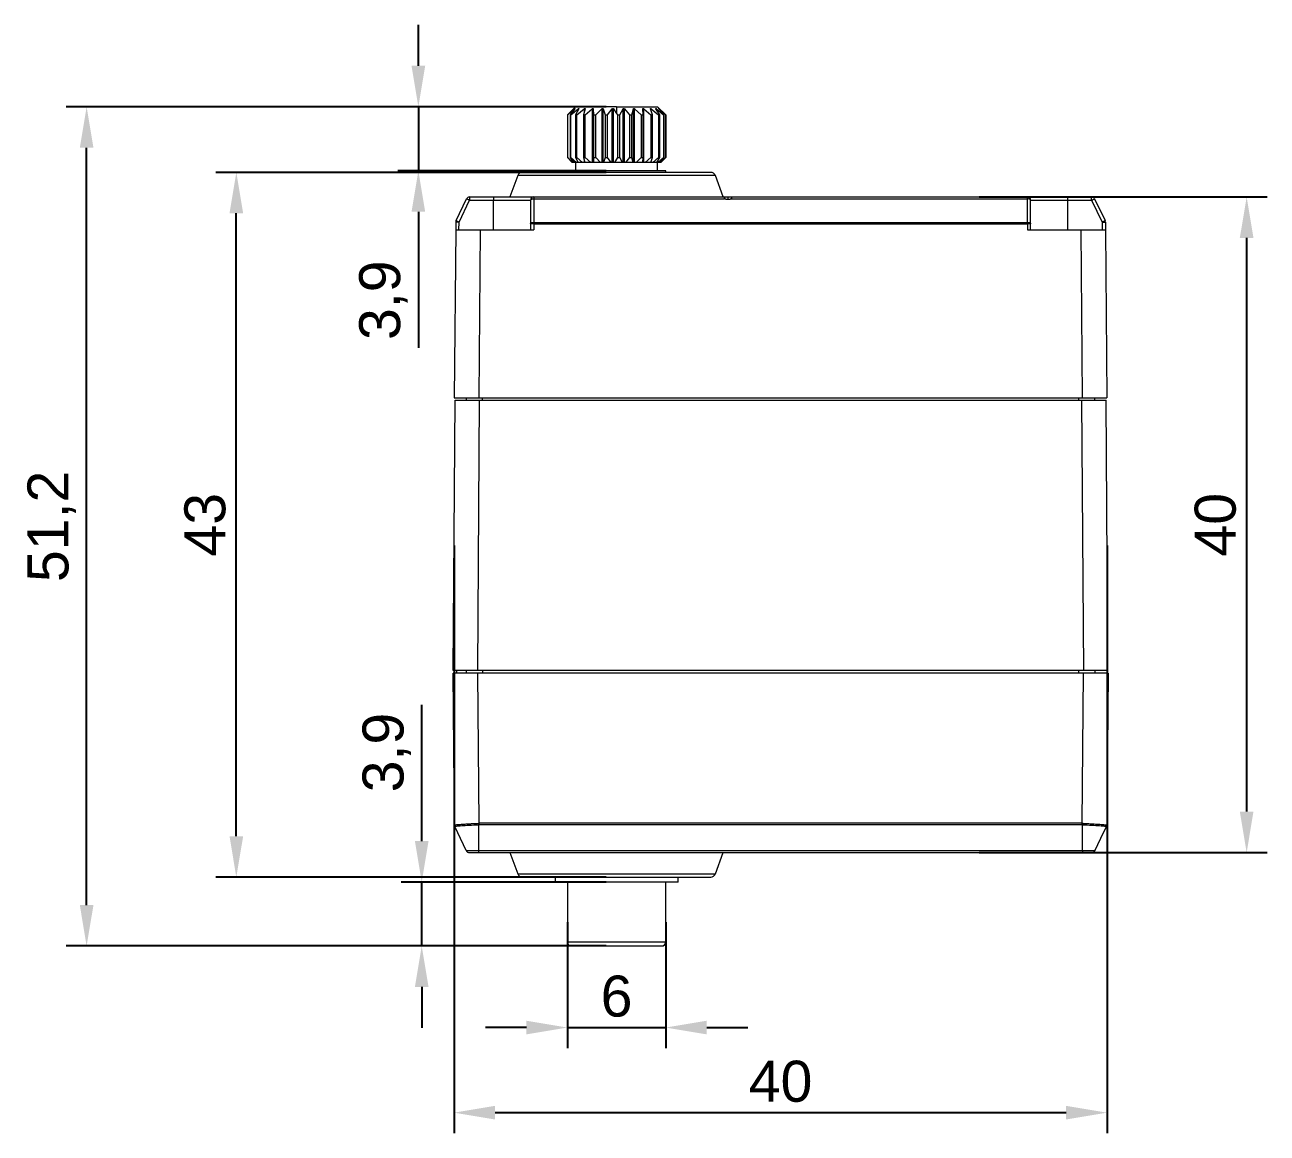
# Model space of a CAD drawing. Header units: millimetres. Extents: x 5 to 273, y 9 to 172.
# Drawn here: x 4.8 to 80.6, y 104.4 to 172 of the extents above; entities that cross this region are included whole.
import ezdxf

# ---------------------------------------------------------------- set-up
doc = ezdxf.new("R2010")
doc.units = ezdxf.units.MM
doc.layers.add('Dimensioning', color=10, linetype='Continuous')
doc.styles.get("Standard").update_dxf_attribs({"font": 'arial.ttf'})
doc.dimstyles.new('ISO-25', dxfattribs={"dimtxt": 2.5, "dimasz": 2.5, "dimexe": 1.25, "dimexo": 0.625, "dimtad": 1, "dimtxsty": 'Standard', "dimcen": 2.5, "dimadec": 0, "dimazin": 0, "dimtfac": 1, "dimtmove": 0, "dimatfit": 3, "dimfxl": 1, "dimarcsym": 0})

# ---------------------------------------------------------------- blocks, each defined once
blk = doc.blocks.new('1')
at = {"color": 7, "linetype": 'Continuous', "lineweight": 15}
for p, q in [((38.275, 166.902), (37.926, 166.545)), ((37.941, 166.545), (38.356, 166.924)), ((38.374, 166.924), (38.08, 166.545)), ((38.13, 166.545), (38.575, 166.924)), ((38.417, 167.045), (38.275, 166.903)), ((38.356, 166.924), (38.356, 166.9)), ((38.613, 166.924), (38.413, 166.545)), ((40.917, 167.045), (38.417, 167.045)), ((38.495, 166.545), (38.942, 166.924)), ((38.575, 166.924), (38.575, 166.853)), ((38.996, 166.924), (38.903, 166.545)), ((38.942, 166.924), (38.942, 166.704)), ((39.011, 166.545), (39.433, 166.924)), ((39.433, 166.924), (39.433, 163.645)), ((39.5, 166.924), (39.519, 166.545)), ((39.5, 166.924), (39.5, 163.645)), ((39.647, 166.545), (40.016, 166.924)), ((40.016, 166.924), (40.016, 163.645)), ((40.093, 166.924), (40.223, 166.545)), ((40.093, 163.645), (40.093, 166.924)), ((40.363, 166.545), (40.657, 166.924)), ((40.657, 163.645), (40.657, 166.924)), ((40.738, 163.645), (40.738, 166.924)), ((40.738, 166.924), (40.917, 166.634)), ((40.917, 167.045), (40.917, 166.634)), ((40.917, 167.045), (43.417, 167.045)), ((41.114, 166.545), (41.314, 166.924)), ((41.314, 163.645), (41.314, 166.924)), ((41.393, 166.924), (41.715, 166.545)), ((41.393, 163.645), (41.393, 166.924)), ((41.852, 166.545), (41.945, 166.924)), ((41.945, 163.645), (41.945, 166.924)), ((42.019, 166.924), (42.409, 166.545)), ((42.019, 163.645), (42.019, 166.924)), ((42.531, 166.545), (42.513, 166.924)), ((42.576, 166.924), (43.009, 166.545)), ((42.576, 163.645), (42.576, 166.924)), ((43.109, 166.545), (42.979, 166.924)), ((43.028, 166.924), (43.478, 166.545)), ((43.028, 166.781), (43.028, 166.924)), ((43.55, 166.545), (43.317, 166.924)), ((43.348, 166.924), (43.786, 166.545)), ((43.348, 166.873), (43.348, 166.924)), ((43.917, 166.545), (43.417, 167.045)), ((43.824, 166.545), (43.503, 166.924)), ((43.515, 166.924), (43.913, 166.545)), ((43.515, 166.91), (43.515, 166.924)), ((37.926, 166.545), (37.941, 166.545)), ((37.926, 166.545), (37.926, 163.945)), ((37.941, 163.945), (37.941, 166.545)), ((38.08, 166.545), (38.13, 166.545)), ((38.08, 166.545), (38.08, 163.945)), ((38.13, 163.945), (38.13, 166.545)), ((38.413, 166.545), (38.495, 166.545)), ((38.413, 166.545), (38.413, 163.945)), ((38.495, 163.945), (38.495, 166.545)), ((38.903, 166.545), (39.011, 166.545)), ((38.903, 166.545), (38.903, 163.945)), ((39.011, 163.945), (39.011, 166.545)), ((39.519, 166.545), (39.647, 166.545)), ((39.519, 166.545), (39.519, 163.945)), ((39.647, 163.945), (39.647, 166.545)), ((40.223, 166.545), (40.363, 166.545)), ((40.223, 166.545), (40.223, 163.945)), ((40.363, 163.945), (40.363, 166.545)), ((40.917, 166.634), (40.971, 166.545)), ((40.971, 166.545), (40.971, 163.945)), ((40.971, 166.545), (41.114, 166.545)), ((41.114, 163.945), (41.114, 166.545)), ((41.715, 166.545), (41.852, 166.545)), ((41.715, 166.545), (41.715, 163.945)), ((41.852, 163.945), (41.852, 166.545)), ((42.409, 166.545), (42.531, 166.545)), ((42.409, 166.545), (42.409, 163.945)), ((42.531, 163.945), (42.531, 166.545)), ((43.009, 166.545), (43.109, 166.545)), ((43.009, 166.545), (43.009, 163.945)), ((43.109, 163.945), (43.109, 166.545)), ((43.478, 166.545), (43.55, 166.545)), ((43.478, 166.545), (43.478, 163.945)), ((43.55, 163.945), (43.55, 166.545)), ((43.786, 166.545), (43.824, 166.545)), ((43.786, 166.545), (43.786, 163.945)), ((43.824, 163.945), (43.824, 166.545)), ((43.913, 166.545), (43.916, 166.545)), ((43.913, 166.545), (43.913, 163.945)), ((43.916, 163.945), (43.916, 166.545)), ((37.926, 163.945), (38.217, 163.645)), ((37.926, 163.945), (37.941, 163.945)), ((38.267, 163.645), (37.941, 163.945)), ((38.08, 163.945), (38.312, 163.645)), ((38.08, 163.945), (38.13, 163.945)), ((38.48, 163.645), (38.13, 163.945)), ((38.267, 163.645), (38.217, 163.645)), ((38.312, 163.645), (38.267, 163.645)), ((38.48, 163.645), (38.312, 163.645)), ((38.413, 163.945), (38.57, 163.645)), ((38.413, 163.945), (38.495, 163.945)), ((38.417, 163.645), (38.417, 163.145)), ((38.57, 163.645), (38.48, 163.645)), ((38.846, 163.645), (38.495, 163.945)), ((38.846, 163.645), (38.57, 163.645)), ((38.942, 163.645), (38.846, 163.645)), ((38.903, 163.945), (39.011, 163.945)), ((38.903, 163.945), (38.976, 163.645)), ((38.942, 163.784), (38.942, 163.645)), ((38.976, 163.645), (38.942, 163.645)), ((39.343, 163.645), (38.976, 163.645)), ((39.343, 163.645), (39.011, 163.945)), ((39.433, 163.645), (39.343, 163.645)), ((39.5, 163.645), (39.433, 163.645)), ((39.504, 163.645), (39.5, 163.645)), ((39.519, 163.945), (39.504, 163.645)), ((39.938, 163.645), (39.504, 163.645)), ((39.938, 163.645), (39.647, 163.945)), ((40.016, 163.645), (39.938, 163.645)), ((40.093, 163.645), (40.016, 163.645)), ((40.121, 163.645), (40.093, 163.645)), ((40.223, 163.945), (40.121, 163.645)), ((40.594, 163.645), (40.121, 163.645)), ((40.223, 163.945), (40.363, 163.945)), ((40.594, 163.645), (40.363, 163.945)), ((40.657, 163.645), (40.594, 163.645)), ((40.738, 163.645), (40.657, 163.645)), ((40.787, 163.645), (40.738, 163.645)), ((40.971, 163.945), (40.787, 163.645)), ((41.271, 163.645), (40.787, 163.645)), ((40.971, 163.945), (41.114, 163.945)), ((41.271, 163.645), (41.114, 163.945)), ((41.314, 163.645), (41.271, 163.645)), ((41.393, 163.645), (41.314, 163.645)), ((41.462, 163.645), (41.393, 163.645)), ((41.715, 163.945), (41.462, 163.645)), ((41.925, 163.645), (41.462, 163.645)), ((41.715, 163.945), (41.852, 163.945)), ((41.925, 163.645), (41.852, 163.945)), ((41.945, 163.645), (41.925, 163.645)), ((42.019, 163.645), (41.945, 163.645)), ((42.102, 163.645), (42.019, 163.645)), ((42.409, 163.945), (42.102, 163.645)), ((42.517, 163.645), (42.102, 163.645)), ((42.409, 163.945), (42.531, 163.945)), ((42.517, 163.645), (42.531, 163.945)), ((42.576, 163.645), (42.517, 163.645)), ((42.668, 163.645), (42.576, 163.645)), ((43.009, 163.945), (42.668, 163.645)), ((43.007, 163.645), (42.668, 163.645)), ((43.007, 163.645), (43.109, 163.945)), ((43.027, 163.645), (43.007, 163.645)), ((43.009, 163.945), (43.109, 163.945)), ((43.028, 163.645), (43.027, 163.645)), ((43.028, 163.645), (43.028, 163.707)), ((43.124, 163.645), (43.028, 163.645)), ((43.478, 163.945), (43.124, 163.645)), ((43.366, 163.645), (43.124, 163.645)), ((43.366, 163.645), (43.55, 163.945)), ((43.441, 163.645), (43.366, 163.645)), ((43.417, 163.145), (43.417, 163.645)), ((43.786, 163.945), (43.441, 163.645)), ((43.572, 163.645), (43.441, 163.645)), ((43.478, 163.945), (43.55, 163.945)), ((43.572, 163.645), (43.824, 163.945)), ((43.6, 163.645), (43.572, 163.645)), ((43.913, 163.945), (43.6, 163.645)), ((43.617, 163.645), (43.6, 163.645)), ((43.617, 163.645), (43.917, 163.945)), ((43.786, 163.945), (43.824, 163.945)), ((43.913, 163.945), (43.916, 163.945)), ((46.66, 163.045), (35.173, 163.045)), ((37.917, 163.145), (37.917, 163.045)), ((43.917, 163.145), (37.917, 163.145)), ((43.917, 163.045), (43.917, 163.145)), ((34.891, 162.847), (34.417, 161.545)), ((40.917, 162.847), (34.891, 162.847)), ((46.942, 162.847), (40.917, 162.847)), ((47.417, 161.545), (46.942, 162.847)), ((31.13, 160.097), (31.769, 161.431)), ((31.95, 161.545), (33.417, 161.545)), ((31.95, 161.545), (31.95, 161.345)), ((33.417, 161.545), (33.417, 161.345)), ((35.867, 161.545), (35.867, 161.431)), ((35.867, 161.545), (47.503, 161.545)), ((35.867, 161.431), (35.867, 159.991)), ((35.867, 161.431), (47.503, 161.431)), ((47.499, 161.545), (47.717, 161.545)), ((47.53, 161.42), (47.503, 161.545)), ((47.717, 161.545), (47.934, 161.545)), ((47.717, 161.387), (47.717, 161.545)), ((47.93, 161.545), (47.903, 161.42)), ((47.93, 161.545), (65.967, 161.545)), ((47.93, 161.431), (65.967, 161.431)), ((65.967, 161.431), (65.967, 161.545)), ((65.967, 159.991), (65.967, 161.431)), ((68.417, 161.545), (69.883, 161.545)), ((68.417, 161.545), (68.417, 161.345)), ((69.883, 161.345), (69.883, 161.545)), ((70.064, 161.431), (70.703, 160.097)), ((31.31, 160.011), (31.95, 161.345)), ((31.95, 161.345), (33.417, 161.345)), ((33.417, 161.345), (35.667, 161.345)), ((33.417, 159.545), (33.417, 161.345)), ((35.667, 161.345), (35.667, 159.905)), ((66.167, 159.905), (66.167, 161.345)), ((66.167, 161.345), (68.417, 161.345)), ((68.417, 161.345), (68.417, 159.545)), ((68.417, 161.345), (69.883, 161.345)), ((69.883, 161.345), (70.523, 160.011)), ((31.11, 160.013), (31.106, 159.545)), ((31.306, 159.545), (31.31, 160.011)), ((35.667, 159.905), (35.667, 159.545)), ((35.867, 159.991), (35.867, 159.906)), ((35.867, 159.991), (65.967, 159.991)), ((35.867, 159.906), (35.867, 159.545)), ((35.867, 159.906), (65.967, 159.906)), ((65.967, 159.906), (65.967, 159.991)), ((65.967, 159.906), (65.967, 159.545)), ((66.167, 159.545), (66.167, 159.905)), ((70.523, 160.011), (70.527, 159.545)), ((70.723, 160.013), (70.727, 159.545)), ((31.106, 159.545), (31.017, 149.295)), ((31.106, 159.545), (32.606, 159.545)), ((32.606, 159.545), (32.517, 149.295)), ((32.606, 159.545), (35.867, 159.545)), ((65.967, 159.545), (69.227, 159.545)), ((69.227, 159.545), (69.316, 149.295)), ((69.227, 159.545), (70.727, 159.545)), ((70.727, 159.545), (70.816, 149.295)), ((31.017, 149.295), (32.517, 149.295)), ((31.747, 149.295), (31.747, 149.145)), ((32.517, 149.295), (69.316, 149.295)), ((32.747, 149.145), (32.747, 149.295)), ((69.087, 149.295), (69.087, 149.145)), ((69.316, 149.295), (70.816, 149.295)), ((70.087, 149.145), (70.087, 149.295)), ((30.951, 132.645), (31.067, 149.145)), ((31.067, 149.145), (32.566, 149.145)), ((32.451, 132.645), (32.566, 149.145)), ((32.566, 149.145), (69.267, 149.145)), ((69.267, 149.145), (70.767, 149.145)), ((69.267, 149.145), (69.382, 132.645)), ((70.882, 132.645), (70.767, 149.145)), ((32.451, 132.645), (30.951, 132.645)), ((31.154, 132.645), (31.154, 132.494)), ((31.747, 132.645), (31.747, 132.494)), ((69.382, 132.645), (32.451, 132.645)), ((32.747, 132.645), (32.747, 132.495)), ((69.087, 132.645), (69.087, 132.495)), ((70.882, 132.645), (69.382, 132.645)), ((70.087, 132.645), (70.087, 132.494)), ((31.028, 123.225), (30.947, 132.495)), ((32.447, 132.495), (32.527, 123.332)), ((69.386, 132.495), (32.447, 132.495)), ((69.306, 123.332), (69.386, 132.495)), ((70.886, 132.495), (70.805, 123.225)), ((31.032, 123.187), (31.028, 123.225)), ((31.028, 123.225), (31.028, 123.225)), ((31.029, 123.204), (31.03, 123.197)), ((31.029, 123.203), (31.03, 123.195)), ((31.033, 123.182), (31.048, 123.14)), ((31.033, 123.182), (31.048, 123.14)), ((31.237, 122.745), (31.048, 123.141)), ((31.754, 121.668), (31.237, 122.745)), ((32.527, 123.247), (32.498, 123.246)), ((32.498, 123.246), (32.498, 122.745)), ((32.498, 122.745), (32.498, 121.668)), ((69.306, 123.332), (32.527, 123.332)), ((69.306, 123.247), (32.527, 123.247)), ((69.306, 123.247), (69.306, 123.332)), ((69.335, 123.246), (69.306, 123.247)), ((69.335, 122.745), (69.335, 123.246)), ((69.335, 121.668), (69.335, 122.745)), ((70.596, 122.745), (70.079, 121.668)), ((70.785, 123.141), (70.596, 122.745)), ((70.785, 123.14), (70.8, 123.182)), ((70.785, 123.14), (70.8, 123.182)), ((70.796, 123.168), (70.798, 123.176)), ((70.802, 123.201), (70.8, 123.182)), ((70.801, 123.19), (70.804, 123.203)), ((70.803, 123.195), (70.804, 123.203)), ((70.805, 123.225), (70.805, 123.225)), ((31.758, 121.658), (31.754, 121.668)), ((32.498, 121.668), (32.498, 121.658)), ((69.335, 121.658), (32.498, 121.658)), ((32.498, 121.545), (69.336, 121.545)), ((34.417, 121.545), (34.891, 120.242)), ((46.942, 120.242), (47.417, 121.545)), ((69.335, 121.658), (69.335, 121.668)), ((70.079, 121.668), (70.075, 121.658)), ((34.891, 120.242), (46.942, 120.242)), ((37.167, 120.048), (37.167, 119.742)), ((37.917, 119.748), (37.917, 116.095)), ((43.917, 116.095), (43.917, 119.748)), ((44.667, 119.742), (44.667, 120.048)), ((37.917, 116.095), (40.917, 116.095)), ((40.917, 116.095), (43.917, 116.095))]:
    blk.add_line(p, q, dxfattribs=at)
at = {"color": 7, "linetype": 'Continuous', "lineweight": 15, "flags": 128}
for points in [[(39.519, 163.945), (39.535, 163.945), (39.551, 163.945), (39.567, 163.945), (39.583, 163.945), (39.599, 163.945), (39.615, 163.945), (39.631, 163.945), (39.647, 163.945)], [(31.95, 161.345), (31.915, 161.361), (31.881, 161.378), (31.85, 161.393), (31.822, 161.406), (31.8, 161.416), (31.783, 161.424), (31.773, 161.429), (31.769, 161.431)], [(35.667, 161.345), (35.67, 161.361), (35.682, 161.378), (35.7, 161.393), (35.725, 161.406), (35.755, 161.416), (35.79, 161.424), (35.827, 161.429), (35.867, 161.431)], [(66.167, 161.345), (66.163, 161.361), (66.151, 161.378), (66.133, 161.393), (66.108, 161.406), (66.078, 161.416), (66.043, 161.424), (66.006, 161.429), (65.967, 161.431)], [(69.883, 161.345), (69.918, 161.361), (69.952, 161.378), (69.983, 161.393), (70.011, 161.406), (70.033, 161.416), (70.05, 161.424), (70.06, 161.429), (70.064, 161.431)], [(31.31, 160.011), (31.271, 160.011), (31.234, 160.012), (31.199, 160.012), (31.169, 160.012), (31.144, 160.012), (31.126, 160.013), (31.114, 160.013), (31.11, 160.013)], [(31.13, 160.097), (31.134, 160.096), (31.144, 160.091), (31.161, 160.083), (31.183, 160.072), (31.21, 160.059), (31.241, 160.044), (31.275, 160.028), (31.31, 160.011)], [(35.667, 159.905), (35.67, 159.922), (35.682, 159.938), (35.7, 159.953), (35.725, 159.966), (35.755, 159.977), (35.79, 159.985), (35.827, 159.989), (35.867, 159.991)], [(65.967, 159.991), (66.006, 159.989), (66.043, 159.985), (66.078, 159.977), (66.108, 159.966), (66.133, 159.953), (66.151, 159.938), (66.163, 159.922), (66.167, 159.905)], [(70.523, 160.011), (70.558, 160.028), (70.592, 160.044), (70.623, 160.059), (70.65, 160.072), (70.672, 160.083), (70.689, 160.091), (70.699, 160.096), (70.703, 160.097)], [(70.523, 160.011), (70.562, 160.011), (70.599, 160.012), (70.634, 160.012), (70.664, 160.012), (70.689, 160.012), (70.707, 160.013), (70.719, 160.013), (70.723, 160.013)]]:
    blk.add_lwpolyline(points, dxfattribs=at)
at = {"color": 7, "linetype": 'Continuous', "lineweight": 15}
for centre, radius, start, end in [((35.173, 162.745), 0.3, 90, 160), ((46.66, 162.745), 0.3, 20, 90), ((31.95, 161.345), 0.2, 90, 154.39006), ((35.867, 161.345), 0.2, 90, 180), ((65.967, 161.345), 0.2, 0.00001, 90), ((69.883, 161.345), 0.2, 25.60994, 90), ((31.31, 160.011), 0.2, 154.39006, 179.5), ((35.817, 154.174), 5.732, 89.50092, 91.5001), ((66.016, 154.164), 5.743, 88.50222, 90.49783), ((70.523, 160.011), 0.2, 0.5, 25.60994), ((35.173, 120.345), 0.3, 200, 269.99981), ((46.66, 120.345), 0.3, 270.00038, 340), ((38.167, 116.095), 0.25, 180, 270), ((43.667, 116.095), 0.25, 270, 360)]:
    blk.add_arc(centre, radius, start, end, dxfattribs=at)
for points, knots in [([(38.356, 166.924), (38.361, 166.928), (38.369, 166.935), (38.379, 166.942), (38.385, 166.945), (38.387, 166.944), (38.386, 166.941), (38.382, 166.934), (38.377, 166.927), (38.374, 166.924)], [0, 0, 0, 0, 0.1972784, 0.3392016, 0.4584743, 0.5780821, 0.691201, 0.8480469, 1, 1, 1, 1]), ([(38.575, 166.924), (38.581, 166.928), (38.59, 166.935), (38.602, 166.942), (38.611, 166.945), (38.616, 166.944), (38.619, 166.941), (38.618, 166.934), (38.614, 166.927), (38.613, 166.924)], [0, 0, 0, 0, 0.197277, 0.3392, 0.458476, 0.578083, 0.691201, 0.848047, 1, 1, 1, 1]), ([(38.942, 166.924), (38.944, 166.925), (38.95, 166.93), (38.961, 166.938), (38.975, 166.943), (38.985, 166.945), (38.992, 166.943), (38.997, 166.938), (38.998, 166.931), (38.996, 166.926), (38.996, 166.924)], [0, 0, 0, 0, 0.063537, 0.238581, 0.373248, 0.508838, 0.624886, 0.740851, 0.915555, 1, 1, 1, 1]), ([(39.433, 166.924), (39.438, 166.928), (39.447, 166.935), (39.463, 166.942), (39.475, 166.945), (39.486, 166.944), (39.494, 166.94), (39.499, 166.933), (39.5, 166.926), (39.5, 166.924)], [0, 0, 0, 0, 0.206471, 0.340824, 0.476097, 0.595915, 0.709712, 0.873052, 1, 1, 1, 1]), ([(40.016, 166.924), (40.021, 166.928), (40.029, 166.935), (40.044, 166.942), (40.057, 166.945), (40.069, 166.945), (40.079, 166.941), (40.088, 166.934), (40.091, 166.927), (40.093, 166.924)], [0, 0, 0, 0, 0.197278, 0.337739, 0.454847, 0.572267, 0.685266, 0.840102, 1, 1, 1, 1]), ([(40.657, 166.924), (40.661, 166.928), (40.668, 166.935), (40.681, 166.942), (40.695, 166.945), (40.708, 166.944), (40.72, 166.94), (40.731, 166.933), (40.735, 166.927), (40.738, 166.924)], [0, 0, 0, 0, 0.197254, 0.339162, 0.459949, 0.58106, 0.701811, 0.862231, 1, 1, 1, 1]), ([(41.314, 166.924), (41.317, 166.928), (41.321, 166.935), (41.333, 166.942), (41.346, 166.945), (41.359, 166.944), (41.373, 166.94), (41.385, 166.933), (41.391, 166.927), (41.393, 166.924)], [0, 0, 0, 0, 0.197297, 0.339227, 0.458518, 0.579774, 0.722452, 0.864013, 1, 1, 1, 1]), ([(41.945, 166.924), (41.947, 166.928), (41.95, 166.935), (41.959, 166.942), (41.97, 166.945), (41.982, 166.944), (41.99, 166.942), (42, 166.938), (42.009, 166.933), (42.017, 166.926), (42.019, 166.924)], [0, 0, 0, 0, 0.19729, 0.339219, 0.458502, 0.578116, 0.691239, 0.704609, 0.884265, 1, 1, 1, 1]), ([(42.513, 166.924), (42.513, 166.928), (42.513, 166.935), (42.519, 166.942), (42.528, 166.945), (42.538, 166.944), (42.55, 166.941), (42.563, 166.934), (42.572, 166.927), (42.576, 166.924)], [0, 0, 0, 0, 0.197276, 0.339194, 0.458464, 0.578065, 0.691185, 0.83955, 1, 1, 1, 1]), ([(42.979, 166.924), (42.978, 166.928), (42.976, 166.935), (42.979, 166.942), (42.985, 166.945), (42.993, 166.944), (43.003, 166.941), (43.015, 166.934), (43.024, 166.927), (43.028, 166.924), (43.028, 166.924)], [0, 0, 0, 0, 0.197266, 0.339176, 0.458442, 0.578036, 0.691146, 0.84798, 0.987125, 1, 1, 1, 1]), ([(43.317, 166.924), (43.314, 166.928), (43.31, 166.935), (43.309, 166.942), (43.311, 166.945), (43.317, 166.944), (43.325, 166.941), (43.336, 166.934), (43.344, 166.927), (43.348, 166.924)], [0, 0, 0, 0, 0.1972805, 0.339201, 0.4584753, 0.5780816, 0.6912022, 0.8480477, 1, 1, 1, 1]), ([(43.503, 166.924), (43.499, 166.928), (43.493, 166.935), (43.489, 166.942), (43.488, 166.945), (43.49, 166.944), (43.496, 166.941), (43.504, 166.934), (43.511, 166.927), (43.515, 166.924)], [0, 0, 0, 0, 0.1972816, 0.3392015, 0.458476, 0.5780831, 0.6912024, 0.8480471, 1, 1, 1, 1]), ([(33.417, 161.545), (33.468, 161.545), (33.571, 161.545), (33.724, 161.545), (33.876, 161.545), (34.025, 161.545), (34.173, 161.545), (34.427, 161.545), (34.771, 161.545), (35.16, 161.545), (35.479, 161.545), (35.68, 161.545), (35.796, 161.545), (35.856, 161.545), (35.863, 161.545), (35.867, 161.545)], [0, 0, 0, 0, 0.040233, 0.080175, 0.119982, 0.159815, 0.199834, 0.240196, 0.369876, 0.500053, 0.629702, 0.759911, 0.840025, 0.919625, 1, 1, 1, 1]), ([(47.93, 161.431), (47.925, 161.424), (47.914, 161.425), (47.897, 161.417), (47.889, 161.413), (47.863, 161.405), (47.845, 161.4), (47.79, 161.387), (47.754, 161.383), (47.643, 161.383), (47.57, 161.401), (47.503, 161.431)], [0, 0, 0, 0, 0.0625, 0.0625, 0.125, 0.125, 0.25, 0.25, 0.5, 0.5, 1, 1, 1, 1]), ([(65.967, 161.545), (65.967, 161.545), (65.969, 161.545), (65.984, 161.545), (66.008, 161.545), (66.041, 161.545), (66.085, 161.545), (66.176, 161.545), (66.353, 161.545), (66.672, 161.545), (67.061, 161.545), (67.451, 161.545), (67.805, 161.545), (68.108, 161.545), (68.313, 161.545), (68.417, 161.545)], [0, 0, 0, 0, 0.0402335, 0.0801746, 0.1199817, 0.1598149, 0.1998338, 0.240196, 0.3698757, 0.5000535, 0.6297019, 0.7599109, 0.8400248, 0.919625, 1, 1, 1, 1]), ([(32.447, 132.495), (32.406, 132.495), (32.323, 132.495), (32.2, 132.495), (32.078, 132.495), (31.959, 132.494), (31.844, 132.494), (31.732, 132.494), (31.626, 132.494), (31.525, 132.494), (31.43, 132.494), (31.342, 132.494), (31.262, 132.494), (31.19, 132.494), (31.126, 132.494), (31.072, 132.494), (31.027, 132.494), (30.991, 132.495), (30.966, 132.495), (30.95, 132.495), (30.948, 132.495), (30.947, 132.495)], [0, 0, 0, 0, 0.052633, 0.105265, 0.157897, 0.210529, 0.26316, 0.315791, 0.368423, 0.421054, 0.473685, 0.526315, 0.578946, 0.631577, 0.684209, 0.73684, 0.789471, 0.842103, 0.894735, 0.947367, 1, 1, 1, 1]), ([(70.886, 132.495), (70.885, 132.495), (70.883, 132.495), (70.867, 132.495), (70.842, 132.495), (70.806, 132.494), (70.761, 132.494), (70.707, 132.494), (70.643, 132.494), (70.571, 132.494), (70.491, 132.494), (70.403, 132.494), (70.308, 132.494), (70.207, 132.494), (70.101, 132.494), (69.989, 132.494), (69.874, 132.494), (69.755, 132.495), (69.633, 132.495), (69.51, 132.495), (69.427, 132.495), (69.386, 132.495)], [0, 0, 0, 0, 0.052633, 0.105265, 0.157897, 0.210529, 0.26316, 0.315791, 0.368423, 0.421054, 0.473685, 0.526315, 0.578946, 0.631577, 0.684209, 0.73684, 0.789471, 0.842103, 0.894735, 0.947367, 1, 1, 1, 1]), ([(31.028, 123.225), (31.029, 123.226), (31.03, 123.228), (31.046, 123.232), (31.072, 123.237), (31.114, 123.242), (31.171, 123.248), (31.246, 123.255), (31.34, 123.263), (31.48, 123.273), (31.671, 123.286), (31.905, 123.3), (32.124, 123.312), (32.319, 123.322), (32.439, 123.328), (32.493, 123.331)], [0, 0, 0, 0, 0.049933, 0.103462, 0.160586, 0.221305, 0.285619, 0.353528, 0.425031, 0.500128, 0.629702, 0.74449, 0.844477, 0.929651, 1, 1, 1, 1]), ([(31.047, 123.141), (31.048, 123.145), (31.086, 123.152), (31.231, 123.168), (31.339, 123.177), (31.606, 123.197), (31.767, 123.207), (32.117, 123.228), (32.307, 123.237), (32.498, 123.246)], [0, 0, 0, 0, 0.25, 0.25, 0.5, 0.5, 0.75, 0.75, 1, 1, 1, 1]), ([(69.335, 123.246), (69.526, 123.237), (69.716, 123.228), (70.067, 123.207), (70.227, 123.197), (70.495, 123.177), (70.602, 123.168), (70.747, 123.152), (70.785, 123.145), (70.786, 123.141)], [0, 0, 0, 0, 0.25, 0.25, 0.5, 0.5, 0.75, 0.75, 1, 1, 1, 1]), ([(69.34, 123.331), (69.376, 123.329), (69.453, 123.325), (69.578, 123.319), (69.72, 123.311), (69.877, 123.303), (70.045, 123.293), (70.217, 123.282), (70.391, 123.27), (70.547, 123.258), (70.67, 123.247), (70.751, 123.238), (70.797, 123.231), (70.803, 123.227), (70.805, 123.225)], [0, 0, 0, 0, 0.045778, 0.100103, 0.162972, 0.234383, 0.314333, 0.402818, 0.499835, 0.612824, 0.719336, 0.819371, 0.912926, 1, 1, 1, 1]), ([(32.498, 121.658), (32.304, 121.658), (32.112, 121.658), (31.838, 121.658), (31.758, 121.658), (31.758, 121.658)], [0, 0, 0, 0, 0.5, 0.5, 1, 1, 1, 1]), ([(31.758, 121.658), (31.762, 121.651), (31.769, 121.637), (31.79, 121.609), (31.825, 121.576), (31.879, 121.55), (31.919, 121.546), (31.938, 121.545)], [0, 0, 0, 0, 0.104759, 0.209518, 0.473012, 0.736506, 1, 1, 1, 1]), ([(31.938, 121.545), (31.938, 121.545), (31.999, 121.545), (32.206, 121.545), (32.352, 121.545), (32.498, 121.545)], [0, 0, 0, 0, 0.5, 0.5, 1, 1, 1, 1]), ([(70.075, 121.658), (70.075, 121.658), (69.995, 121.658), (69.721, 121.658), (69.529, 121.658), (69.335, 121.658)], [0, 0, 0, 0, 0.5, 0.5, 1, 1, 1, 1]), ([(69.335, 121.658), (69.335, 121.653), (69.336, 121.618), (69.336, 121.561), (69.336, 121.55), (69.336, 121.545)], [0, 0, 0, 0, 0.0725287, 0.536265, 1, 1, 1, 1]), ([(69.336, 121.545), (69.483, 121.545), (69.628, 121.545), (69.835, 121.545), (69.895, 121.545), (69.895, 121.545)], [0, 0, 0, 0, 0.5, 0.5, 1, 1, 1, 1]), ([(35.174, 120.045), (35.188, 120.045), (35.348, 120.045), (35.936, 120.045), (36.364, 120.045), (37.424, 120.045), (38.056, 120.045), (39.431, 120.045), (40.174, 120.045), (40.917, 120.045)], [0, 0, 0, 0, 0.25, 0.25, 0.5, 0.5, 0.75, 0.75, 1, 1, 1, 1]), ([(40.917, 119.745), (40.426, 119.745), (39.935, 119.745), (39.028, 119.745), (38.612, 119.745), (37.918, 119.745), (37.64, 119.745), (37.264, 119.745), (37.167, 119.745), (37.167, 119.745)], [0, 0, 0, 0, 0.25, 0.25, 0.5, 0.5, 0.75, 0.75, 1, 1, 1, 1]), ([(40.917, 120.045), (41.668, 120.045), (42.42, 120.045), (43.809, 120.045), (44.446, 120.045), (45.51, 120.045), (45.936, 120.045), (46.511, 120.045), (46.66, 120.045), (46.66, 120.045)], [0, 0, 0, 0, 0.25, 0.25, 0.5, 0.5, 0.75, 0.75, 1, 1, 1, 1]), ([(44.667, 119.745), (44.667, 119.745), (44.569, 119.745), (44.193, 119.745), (43.915, 119.745), (43.221, 119.745), (42.805, 119.745), (41.898, 119.745), (41.407, 119.745), (40.917, 119.745)], [0, 0, 0, 0, 0.25, 0.25, 0.5, 0.5, 0.75, 0.75, 1, 1, 1, 1]), ([(38.169, 115.845), (38.171, 115.845), (38.176, 115.845), (38.191, 115.845), (38.211, 115.845), (38.247, 115.845), (38.307, 115.845), (38.405, 115.845), (38.524, 115.845), (38.712, 115.845), (38.943, 115.845), (39.207, 115.845), (39.492, 115.845), (39.806, 115.845), (40.137, 115.845), (40.393, 115.845), (40.653, 115.845), (40.829, 115.845), (40.917, 115.845)], [0, 0, 0, 0, 0.031275, 0.062548, 0.093822, 0.125096, 0.187611, 0.250101, 0.312956, 0.375198, 0.500019, 0.562873, 0.625115, 0.749937, 0.812766, 0.875, 0.937505, 1, 1, 1, 1]), ([(40.917, 115.845), (40.962, 115.845), (41.052, 115.845), (41.186, 115.845), (41.32, 115.845), (41.498, 115.845), (41.716, 115.845), (41.971, 115.845), (42.216, 115.845), (42.525, 115.845), (42.804, 115.845), (43.046, 115.845), (43.261, 115.845), (43.431, 115.845), (43.553, 115.845), (43.618, 115.845), (43.659, 115.845), (43.664, 115.845), (43.667, 115.845)], [0, 0, 0, 0, 0.031276, 0.06255, 0.093824, 0.125099, 0.187619, 0.250109, 0.312979, 0.375206, 0.500023, 0.562892, 0.625119, 0.749936, 0.81278, 0.874999, 0.937505, 1, 1, 1, 1])]:
    blk.add_open_spline(points, degree=3, knots=knots, dxfattribs=at)
for points in [[(47.503, 161.431), (47.503, 161.499), (47.503, 161.545), (47.503, 161.545)], [(47.93, 161.545), (47.93, 161.545), (47.93, 161.499), (47.93, 161.431)], [(31.033, 123.182), (31.03, 123.196), (31.028, 123.211), (31.028, 123.225)], [(31.047, 123.141), (31.041, 123.154), (31.036, 123.168), (31.033, 123.182)], [(31.047, 123.14), (31.047, 123.14), (31.047, 123.14), (31.047, 123.141)], [(32.493, 123.331), (32.504, 123.331), (32.516, 123.331), (32.527, 123.332)], [(32.498, 123.246), (32.496, 123.272), (32.494, 123.302), (32.493, 123.331)], [(32.527, 123.332), (32.527, 123.303), (32.527, 123.273), (32.527, 123.247)], [(69.306, 123.332), (69.318, 123.331), (69.329, 123.331), (69.34, 123.331)], [(69.34, 123.331), (69.339, 123.302), (69.337, 123.272), (69.335, 123.246)], [(70.805, 123.225), (70.805, 123.196), (70.798, 123.167), (70.786, 123.141)], [(70.786, 123.141), (70.786, 123.14), (70.786, 123.14), (70.786, 123.14)], [(32.498, 121.658), (32.498, 121.591), (32.498, 121.545), (32.498, 121.545)], [(70.075, 121.658), (70.043, 121.591), (69.97, 121.545), (69.895, 121.545)], [(38.167, 115.845), (38.167, 115.845), (38.167, 115.845), (38.169, 115.845)]]:
    blk.add_open_spline(points, degree=3, dxfattribs=at)
blk = doc.blocks.new('*D15')
at = {"layer": 'Defpoints', "color": 0, "transparency": 16777216}
for p in [(31.009, 140.895), (70.824, 140.895), (31.009, 105.676)]:
    blk.add_point(p, dxfattribs=at)
at = {"layer": 'Dimensioning', "color": 0, "lineweight": -2, "transparency": 16777216}
for p, q in [((31.009, 140.27), (31.009, 104.426)), ((70.824, 140.27), (70.824, 104.426)), ((68.324, 105.676), (33.509, 105.676))]:
    blk.add_line(p, q, dxfattribs=at)
at = {"layer": 'Dimensioning', "color": 0, "transparency": 16777216}
for points in [[(33.509, 106.093), (33.509, 105.259), (31.009, 105.676)], [(68.324, 106.093), (68.324, 105.259), (70.824, 105.676)]]:
    blk.add_solid(points, dxfattribs=at)
at = {"layer": 'Dimensioning', "color": 0, "transparency": 16777216, "insert": (50.917, 107.577), "char_height": 2.5, "attachment_point": 5}
blk.add_mtext('40', dxfattribs=at)
blk = doc.blocks.new('*D16')
at = {"layer": 'Defpoints', "color": 0, "transparency": 16777216}
for p in [(62.393, 161.545), (62.393, 121.545), (79.338, 121.545)]:
    blk.add_point(p, dxfattribs=at)
at = {"layer": 'Dimensioning', "color": 0, "lineweight": -2, "transparency": 16777216}
for p, q in [((63.018, 161.545), (80.588, 161.545)), ((79.338, 159.045), (79.338, 124.045)), ((63.018, 121.545), (80.588, 121.545))]:
    blk.add_line(p, q, dxfattribs=at)
at = {"layer": 'Dimensioning', "color": 0, "transparency": 16777216}
for points in [[(78.921, 159.045), (79.754, 159.045), (79.338, 161.545)], [(78.921, 124.045), (79.754, 124.045), (79.338, 121.545)]]:
    blk.add_solid(points, dxfattribs=at)
at = {"layer": 'Dimensioning', "color": 0, "transparency": 16777216, "insert": (77.436, 141.545), "char_height": 2.5, "attachment_point": 5, "rotation": 90}
blk.add_mtext('40', dxfattribs=at)
blk = doc.blocks.new('*D17')
at = {"layer": 'Defpoints', "color": 0, "transparency": 16777216}
for p in [(8.603, 167.045), (40.917, 167.045), (40.917, 115.845)]:
    blk.add_point(p, dxfattribs=at)
at = {"layer": 'Dimensioning', "color": 0, "lineweight": -2, "transparency": 16777216}
for p, q in [((40.292, 167.045), (7.353, 167.045)), ((8.603, 118.345), (8.603, 164.545)), ((40.292, 115.845), (7.353, 115.845))]:
    blk.add_line(p, q, dxfattribs=at)
at = {"layer": 'Dimensioning', "color": 0, "transparency": 16777216}
for points in [[(8.187, 164.545), (9.02, 164.545), (8.603, 167.045)], [(8.187, 118.345), (9.02, 118.345), (8.603, 115.845)]]:
    blk.add_solid(points, dxfattribs=at)
at = {"layer": 'Dimensioning', "color": 0, "transparency": 16777216, "insert": (6.476, 141.445), "char_height": 2.5, "attachment_point": 5, "rotation": 90}
blk.add_mtext('51,2', dxfattribs=at)
blk = doc.blocks.new('*D19')
at = {"layer": 'Defpoints', "color": 0, "transparency": 16777216}
for p in [(37.917, 117.921), (43.917, 117.921), (43.917, 110.869)]:
    blk.add_point(p, dxfattribs=at)
at = {"layer": 'Dimensioning', "color": 0, "lineweight": -2, "transparency": 16777216}
for p, q in [((37.917, 117.296), (37.917, 109.619)), ((43.917, 117.296), (43.917, 109.619)), ((35.417, 110.869), (32.917, 110.869)), ((37.917, 110.869), (43.917, 110.869)), ((46.417, 110.869), (48.917, 110.869))]:
    blk.add_line(p, q, dxfattribs=at)
at = {"layer": 'Dimensioning', "color": 0, "transparency": 16777216}
for points in [[(35.417, 111.286), (35.417, 110.453), (37.917, 110.869)], [(46.417, 111.286), (46.417, 110.453), (43.917, 110.869)]]:
    blk.add_solid(points, dxfattribs=at)
at = {"layer": 'Dimensioning', "color": 0, "transparency": 16777216, "insert": (40.917, 112.771), "char_height": 2.5, "attachment_point": 5}
blk.add_mtext('6', dxfattribs=at)
blk = doc.blocks.new('*D20')
at = {"layer": 'Defpoints', "color": 0, "transparency": 16777216}
for p in [(40.917, 119.745), (29.035, 115.845), (40.917, 115.845)]:
    blk.add_point(p, dxfattribs=at)
at = {"layer": 'Dimensioning', "color": 0, "lineweight": -2, "transparency": 16777216}
for p, q in [((29.035, 122.245), (29.035, 130.55)), ((40.292, 119.745), (27.785, 119.745)), ((29.035, 115.845), (29.035, 119.745)), ((40.292, 115.845), (27.785, 115.845)), ((29.035, 113.345), (29.035, 110.845))]:
    blk.add_line(p, q, dxfattribs=at)
at = {"layer": 'Dimensioning', "color": 0, "transparency": 16777216}
for points in [[(28.619, 122.245), (29.452, 122.245), (29.035, 119.745)], [(28.619, 113.345), (29.452, 113.345), (29.035, 115.845)]]:
    blk.add_solid(points, dxfattribs=at)
at = {"layer": 'Dimensioning', "color": 0, "transparency": 16777216, "insert": (26.908, 127.647), "char_height": 2.5, "attachment_point": 5, "rotation": 90}
blk.add_mtext('3,9', dxfattribs=at)
blk = doc.blocks.new('*D21')
at = {"layer": 'Defpoints', "color": 0, "transparency": 16777216}
for p in [(40.917, 167.045), (28.831, 163.145), (40.917, 163.145)]:
    blk.add_point(p, dxfattribs=at)
at = {"layer": 'Dimensioning', "color": 0, "lineweight": -2, "transparency": 16777216}
for p, q in [((28.831, 169.545), (28.831, 172.045)), ((40.292, 167.045), (27.581, 167.045)), ((28.831, 167.045), (28.831, 163.145)), ((40.292, 163.145), (27.581, 163.145)), ((28.831, 160.645), (28.831, 152.34))]:
    blk.add_line(p, q, dxfattribs=at)
at = {"layer": 'Dimensioning', "color": 0, "transparency": 16777216}
for points in [[(28.414, 169.545), (29.247, 169.545), (28.831, 167.045)], [(28.414, 160.645), (29.247, 160.645), (28.831, 163.145)]]:
    blk.add_solid(points, dxfattribs=at)
at = {"layer": 'Dimensioning', "color": 0, "transparency": 16777216, "insert": (26.703, 155.242), "char_height": 2.5, "attachment_point": 5, "rotation": 90}
blk.add_mtext('3,9', dxfattribs=at)
blk = doc.blocks.new('*D22')
at = {"layer": 'Defpoints', "color": 0, "transparency": 16777216}
for p in [(17.731, 163.045), (40.917, 163.045), (40.917, 120.045)]:
    blk.add_point(p, dxfattribs=at)
at = {"layer": 'Dimensioning', "color": 0, "lineweight": -2, "transparency": 16777216}
for p, q in [((40.292, 163.045), (16.481, 163.045)), ((17.731, 122.545), (17.731, 160.545)), ((40.292, 120.045), (16.481, 120.045))]:
    blk.add_line(p, q, dxfattribs=at)
at = {"layer": 'Dimensioning', "color": 0, "transparency": 16777216}
for points in [[(17.315, 160.545), (18.148, 160.545), (17.731, 163.045)], [(17.315, 122.545), (18.148, 122.545), (17.731, 120.045)]]:
    blk.add_solid(points, dxfattribs=at)
at = {"layer": 'Dimensioning', "color": 0, "transparency": 16777216, "insert": (15.829, 141.545), "char_height": 2.5, "attachment_point": 5, "rotation": 90}
blk.add_mtext('43', dxfattribs=at)

msp = doc.modelspace()

# ---------------------------------------------------------------- block references
msp.add_blockref('1', (0, 0))

# ---------------------------------------------------------------- dimensions: what is measured, and where the dimension line sits
at = {"layer": 'Dimensioning'}
for p1, p2, distance, picture, middle in [((40.917, 167.045), (40.917, 163.145), -12.086, '*D21', (26.703, 155.242)), ((40.917, 120.045), (40.917, 163.045), 23.185, '*D22', (15.829, 141.545))]:
    dim = msp.add_aligned_dim(p1=p1, p2=p2, distance=distance, dimstyle='ISO-25', dxfattribs=at)
    dim.commit()
    dim.dimension.update_dxf_attribs({"geometry": picture, "text_midpoint": middle})
for base, p1, p2, angle, picture, middle, dimtype in [((8.603, 167.045), (40.917, 115.845), (40.917, 167.045), 90.00002, '*D17', (8.603, 141.445), 161), ((29.035, 115.845), (40.917, 119.745), (40.917, 115.845), 90, '*D20', (29.035, 127.647), 160)]:
    dim = msp.add_linear_dim(base=base, p1=p1, p2=p2, angle=angle, dimstyle='ISO-25', dxfattribs=at)
    dim.commit()
    dim.dimension.update_dxf_attribs({"geometry": picture, "text_midpoint": middle, "dimtype": dimtype})
dim = msp.add_linear_dim(base=(79.338, 121.545), p1=(62.393, 161.545), p2=(62.393, 121.545), angle=90, dimstyle='ISO-25', dxfattribs=at)
dim.commit()
dim.dimension.update_dxf_attribs({"geometry": '*D16', "text_midpoint": (77.436, 141.545)})
dim = msp.add_linear_dim(base=(31.009, 105.676), p1=(70.824, 140.895), p2=(31.009, 140.895), text='40', dimstyle='ISO-25', dxfattribs=at)
dim.commit()
dim.dimension.update_dxf_attribs({"geometry": '*D15', "text_midpoint": (50.917, 105.676), "dimtype": 160})
dim = msp.add_linear_dim(base=(43.917, 110.869), p1=(37.917, 117.921), p2=(43.917, 117.921), dimstyle='ISO-25', dxfattribs=at)
dim.commit()
dim.dimension.update_dxf_attribs({"geometry": '*D19', "text_midpoint": (40.917, 110.869), "dimtype": 160})

doc.saveas('drawing.dxf')
